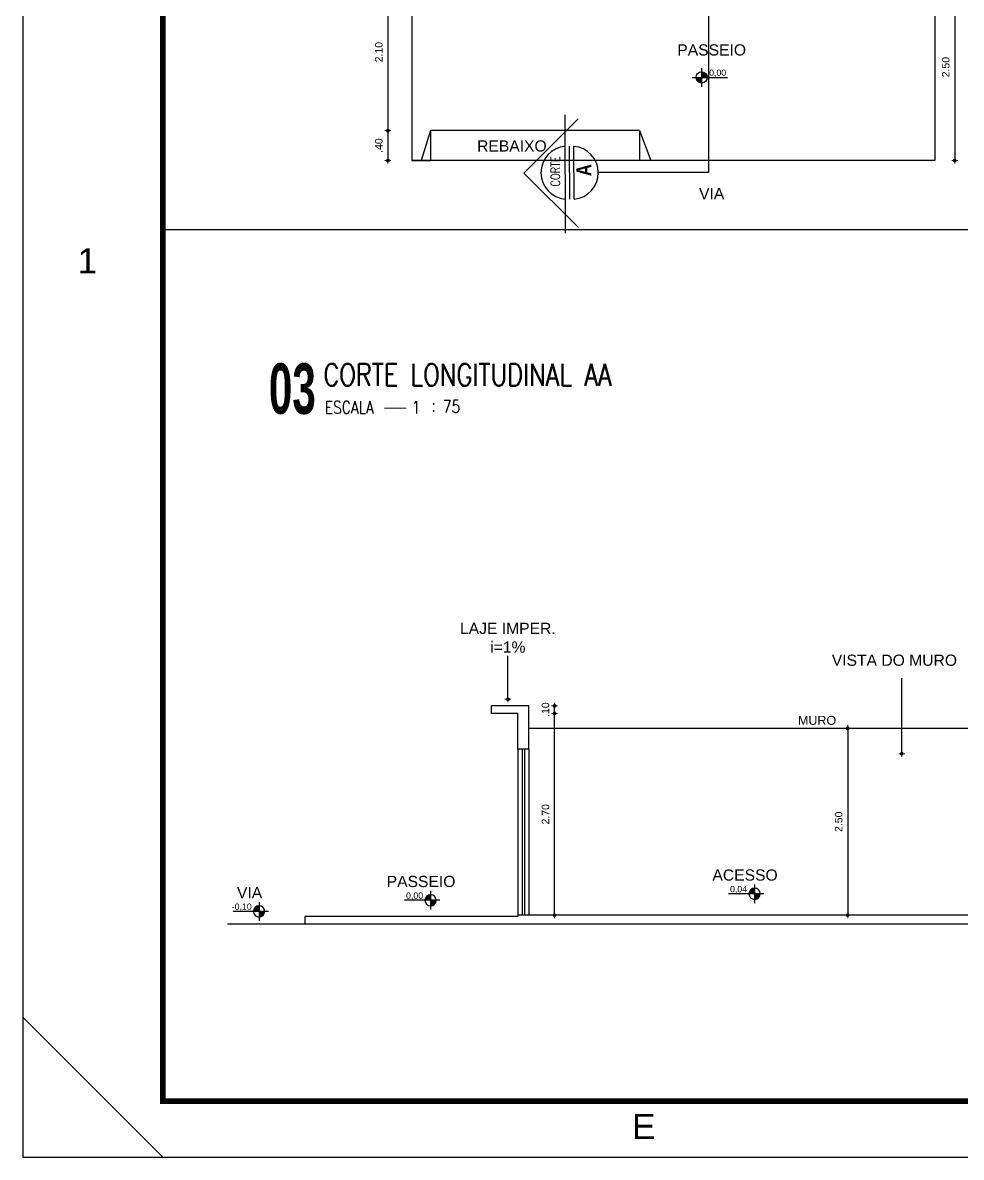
# Model space of a CAD drawing. Header units: millimetres. Extents: x 3724 to 8454, y 143 to 322.
# Drawn here: x 3724.05 to 3736.61, y 142.71 to 157.89 of the extents above; entities that cross this region are included whole.
import ezdxf
from ezdxf.enums import TextEntityAlignment as Align

# ---------------------------------------------------------------- set-up
doc = ezdxf.new("R2010")
doc.units = ezdxf.units.MM
doc.header["$LTSCALE"] = 20
doc.linetypes.add('DASHDOT2', pattern=[12.7, 6.35, -3.175, 0, -3.175])
for name, color, linetype in [('A-PEN-08', 8, 'Continuous'), ('A-PEN-B', 5, 'Continuous'), ('A-PEN-C', 4, 'Continuous'), ('A-PEN-G', 3, 'Continuous'), ('A-PEN-R', 1, 'Continuous'), ('E-TXT-G', 3, 'Continuous'), ('E-TXT-Y', 2, 'Continuous'), ('L-Cortes', 2, 'Continuous'), ('L-Texto', 30, 'Continuous'), ('NIVEIS', 1, 'Continuous'), ('P2', 1, 'Continuous')]:
    doc.layers.add(name, color=color, linetype=linetype)
doc.layers.add('COTAS', color=53, linetype='Continuous', lineweight=9)
doc.layers.add('E-TXT-W', color=7, linetype='Continuous', lineweight=20)
doc.styles.add('ARIAL', font='arial.ttf', dxfattribs={"height": 2})
doc.styles.add('CARIMBO_DADOS', font='arial.ttf', dxfattribs={"height": 0.1})
doc.styles.add('REG140', font='romans.shx', dxfattribs={"width": 0.8, "height": 0.35})
doc.styles.add('REG60', font='romans.shx', dxfattribs={"width": 0.8, "height": 0.15})
doc.styles.add('REG80', font='romans.shx', dxfattribs={"width": 0.8, "height": 0.1})
doc.styles.add('SANSSERIF2', font='sanssb__.ttf', dxfattribs={"width": 0.8})
doc.styles.get("Standard").update_dxf_attribs({"font": 'ARIALUNI.TTF', "height": 0.3})
doc.styles.add('T20', font='PORT2', dxfattribs={"height": 0.2})
doc.styles.add('TEXT', font='arial.ttf')
doc.dimstyles.new('COTAS_EXTERNAS', dxfattribs={"dimtxt": 0.1, "dimasz": 0.01, "dimexe": 0, "dimexo": 0, "dimgap": 0.07, "dimtad": 1, "dimzin": 5, "dimdsep": 46, "dimtxsty": 'CARIMBO_DADOS', "dimblk1": 'CIRCULOS', "dimblk2": 'CIRCULOS', "dimsah": 1, "dimcen": 0, "dimse1": 1, "dimse2": 1, "dimclrd": 8, "dimclre": 8, "dimclrt": 230, "dimadec": 0, "dimazin": 0, "dimtfac": 100, "dimtix": 1, "dimtmove": 2, "dimatfit": 3, "dimldrblk": 'CIRCULOS', "dimfxl": 1, "dimtolj": 1, "dimtzin": 5, "dimarcsym": 0})
doc.dimstyles.get("Standard").update_dxf_attribs({"dimtxt": 0.18, "dimasz": 0.18, "dimexe": 0.18, "dimexo": 0.0625, "dimgap": 0.09, "dimtad": 0, "dimtih": 1, "dimtoh": 1, "dimdec": 4, "dimzin": 0, "dimdsep": 46, "dimtxsty": 'Standard', "dimcen": 0.09, "dimadec": 0, "dimazin": 0, "dimtfac": 1, "dimtdec": 4, "dimtofl": 0, "dimtmove": 0, "dimatfit": 3, "dimfxl": 1, "dimtolj": 1, "dimtzin": 0, "dimarcsym": 0})

# ---------------------------------------------------------------- blocks, each defined once
blk = doc.blocks.new('CIRCULOS')
at = {"layer": 'COTAS'}
for p, q in [((-4, 0), (4, 0)), ((0, 4), (0, -4))]:
    blk.add_line(p, q, dxfattribs=at)
for radius in [2, 1]:
    blk.add_circle((0, 0), radius, dxfattribs=at)
blk = doc.blocks.new('*D152')
at = {"layer": 'A-PEN-08', "color": 8, "lineweight": -2, "ltscale": 0.05}
blk.add_line((3728.939, 158.532), (3728.939, 156.452), dxfattribs=at)
at = {"layer": 'Defpoints', "color": 0, "ltscale": 0.05}
for p in [(3729.409, 158.542), (3728.939, 156.442), (3729.509, 156.442)]:
    blk.add_point(p, dxfattribs=at)
at = {"layer": 'A-PEN-08', "color": 8, "lineweight": -2, "ltscale": 0.05, "xscale": 0.01, "yscale": 0.01, "zscale": 0.01}
for p, rotation in [((3728.939, 158.542), 90), ((3728.939, 156.442), 270)]:
    blk.add_blockref('CIRCULOS', p, dxfattribs=dict(at, rotation=rotation))
at = {"layer": 'A-PEN-08', "color": 230, "ltscale": 0.05, "insert": (3728.818, 157.492), "char_height": 0.1, "attachment_point": 5, "rotation": 90, "style": 'CARIMBO_DADOS'}
blk.add_mtext('\\A1;2.10', dxfattribs=at)
blk = doc.blocks.new('*D153')
at = {"layer": 'A-PEN-08', "color": 8, "lineweight": -2, "ltscale": 0.05}
blk.add_line((3728.939, 156.432), (3728.939, 156.052), dxfattribs=at)
at = {"layer": 'Defpoints', "color": 0, "ltscale": 0.05}
for p in [(3729.509, 156.442), (3728.939, 156.042), (3729.509, 156.042)]:
    blk.add_point(p, dxfattribs=at)
at = {"layer": 'A-PEN-08', "color": 8, "lineweight": -2, "ltscale": 0.05, "xscale": 0.01, "yscale": 0.01, "zscale": 0.01}
for p, rotation in [((3728.939, 156.442), 90), ((3728.939, 156.042), 270)]:
    blk.add_blockref('CIRCULOS', p, dxfattribs=dict(at, rotation=rotation))
at = {"layer": 'A-PEN-08', "color": 230, "ltscale": 0.05, "insert": (3728.818, 156.242), "char_height": 0.1, "attachment_point": 5, "rotation": 90, "style": 'CARIMBO_DADOS'}
blk.add_mtext('\\A1;.40', dxfattribs=at)
blk = doc.blocks.new('*D154')
at = {"layer": 'A-PEN-08', "color": 8, "lineweight": -2, "ltscale": 0.05}
blk.add_line((3736.527, 158.532), (3736.527, 156.052), dxfattribs=at)
at = {"layer": 'Defpoints', "color": 0, "ltscale": 0.05}
for p in [(3736.527, 158.542), (3734.07, 156.042), (3736.527, 156.042)]:
    blk.add_point(p, dxfattribs=at)
at = {"layer": 'A-PEN-08', "color": 8, "lineweight": -2, "ltscale": 0.05, "xscale": 0.01, "yscale": 0.01, "zscale": 0.01}
for p, rotation in [((3736.527, 158.542), 90), ((3736.527, 156.042), 270)]:
    blk.add_blockref('CIRCULOS', p, dxfattribs=dict(at, rotation=rotation))
at = {"layer": 'A-PEN-08', "color": 230, "ltscale": 0.05, "insert": (3736.406, 157.292), "char_height": 0.1, "attachment_point": 5, "rotation": 90, "style": 'CARIMBO_DADOS'}
blk.add_mtext('\\A1;2.50', dxfattribs=at)
blk = doc.blocks.new('cotas')
at = {"layer": 'L-Texto'}
h = blk.add_hatch(color=6, dxfattribs=at)
h.paths.add_polyline_path([(0.135, 0, 0.414214), (0, 0.135), (0, 0)])
h.paths.add_polyline_path([(0, 0), (-0.135, 0, 0.414214), (0, -0.135)])
for p, q in [((-0.223, 0), (0.621, 0)), ((0, 0.223), (0, -0.223))]:
    blk.add_line(p, q, dxfattribs=at)
blk.add_circle((0, 0), 0.135, dxfattribs=at)
at = {"layer": 'L-Texto', "color": 6, "style": 'T20'}
blk.add_attdef('COTA', (0.167, 0.038), '', height=0.15, dxfattribs=at)
blk = doc.blocks.new('IND_DES')
at = {"layer": 'E-TXT-W'}
blk.add_line((0.0269, -0.2428), (0.1984, -0.2428), dxfattribs=at)
at = {"layer": 'E-TXT-G', "style": 'REG80', "width": 0.8}
for s, p in [('ESCALA', (-0.4463, -0.2864)), ('1', (0.2426, -0.2864)), (':', (0.3988, -0.2706))]:
    blk.add_text(s, height=0.1, dxfattribs=at).set_placement(p)
blk.add_attdef('ESCALA', (0.4897, -0.2812), '', height=0.1, dxfattribs=at)
at = {"layer": 'E-TXT-W', "style": 'SANSSERIF2', "width": 0.6}
blk.add_attdef('00', text='', height=0.4, dxfattribs=at).set_placement((-0.7083, -0.2881), align=Align.CENTER)
at = {"layer": 'E-TXT-Y', "style": 'REG140', "width": 0.8}
for tag, p in [('PROJETO', (-0.4563, 0.1829)), ('DESENHO', (-0.4582, -0.0658))]:
    blk.add_attdef(tag, p, '', height=0.175, dxfattribs=at)
blk = doc.blocks.new('*D650')
at = {"layer": 'A-PEN-B', "color": 8, "lineweight": -2, "ltscale": 0.05}
blk.add_line((3731.17, 145.955), (3731.17, 148.635), dxfattribs=at)
at = {"layer": 'Defpoints', "color": 0, "ltscale": 0.05}
for p in [(3730.677, 148.645), (3731.17, 148.645), (3730.677, 145.945)]:
    blk.add_point(p, dxfattribs=at)
at = {"layer": 'A-PEN-B', "color": 8, "lineweight": -2, "ltscale": 0.05, "xscale": 0.01, "yscale": 0.01, "zscale": 0.01}
for p, rotation in [((3731.17, 148.645), 90), ((3731.17, 145.945), 270)]:
    blk.add_blockref('CIRCULOS', p, dxfattribs=dict(at, rotation=rotation))
at = {"layer": 'A-PEN-B', "color": 230, "ltscale": 0.05, "insert": (3731.049, 147.295), "char_height": 0.1, "attachment_point": 5, "rotation": 90, "style": 'CARIMBO_DADOS'}
blk.add_mtext('\\A1;2.70', dxfattribs=at)
blk = doc.blocks.new('*D651')
at = {"layer": 'A-PEN-B', "color": 8, "lineweight": -2, "ltscale": 0.05}
for p, q in [((3731.17, 148.755), (3731.17, 148.765)), ((3731.17, 148.645), (3731.17, 148.745)), ((3731.17, 148.635), (3731.17, 148.625))]:
    blk.add_line(p, q, dxfattribs=at)
at = {"layer": 'Defpoints', "color": 0, "ltscale": 0.05}
for p in [(3730.677, 148.645), (3730.827, 148.745), (3731.17, 148.745)]:
    blk.add_point(p, dxfattribs=at)
at = {"layer": 'A-PEN-B', "color": 8, "lineweight": -2, "ltscale": 0.05, "xscale": 0.01, "yscale": 0.01, "zscale": 0.01}
for p, rotation in [((3731.17, 148.745), 270), ((3731.17, 148.645), 90)]:
    blk.add_blockref('CIRCULOS', p, dxfattribs=dict(at, rotation=rotation))
at = {"layer": 'A-PEN-B', "color": 230, "ltscale": 0.05, "insert": (3731.049, 148.695), "char_height": 0.1, "attachment_point": 5, "rotation": 90, "style": 'CARIMBO_DADOS'}
blk.add_mtext('\\A1;.10', dxfattribs=at)
blk = doc.blocks.new('*D653')
at = {"layer": 'A-PEN-08', "color": 8, "lineweight": -2, "ltscale": 0.05}
blk.add_line((3735.094, 148.435), (3735.094, 145.955), dxfattribs=at)
at = {"layer": 'Defpoints', "color": 0, "ltscale": 0.05}
for p in [(3730.827, 148.445), (3730.827, 145.945), (3735.094, 145.945)]:
    blk.add_point(p, dxfattribs=at)
at = {"layer": 'A-PEN-08', "color": 8, "lineweight": -2, "ltscale": 0.05, "xscale": 0.01, "yscale": 0.01, "zscale": 0.01}
for p, rotation in [((3735.094, 148.445), 90), ((3735.094, 145.945), 270)]:
    blk.add_blockref('CIRCULOS', p, dxfattribs=dict(at, rotation=rotation))
at = {"layer": 'A-PEN-08', "color": 230, "ltscale": 0.05, "insert": (3734.973, 147.195), "char_height": 0.1, "attachment_point": 5, "rotation": 90, "style": 'CARIMBO_DADOS'}
blk.add_mtext('\\A1;2.50', dxfattribs=at)
blk = doc.blocks.new('PRANCHA')
at = {"color": 1}
blk.add_line((2.5, 0), (0, 2.5), dxfattribs=at)
blk.add_lwpolyline([(0, 0), (84.1, 0), (84.1, 59.4), (0, 59.4)], close=True, dxfattribs=at)
at = {"color": 4, "const_width": 0.1}
blk.add_lwpolyline([(2.5, 58.4), (83.1, 58.4), (83.1, 1), (2.5, 1)], close=True, dxfattribs=at)
at = {"color": 50, "linetype": 'Continuous', "style": 'ARIAL'}
for s, p in [('1', (1.154, 15.993)), ('E', (11.083, 0.55))]:
    blk.add_text(s, height=0.45, dxfattribs=at).set_placement(p, align=Align.MIDDLE)

msp = doc.modelspace()

# ---------------------------------------------------------------- linework, layer by layer
at = {"color": 6}
for p, q in [((3731.484, 156.601), (3730.76, 155.872)), ((3731.316, 155.071), (3731.31, 156.654)), ((3731.489, 155.148), (3730.76, 155.872))]:
    msp.add_line(p, q, dxfattribs=at)
for p, q in [((3731.373, 155.526), (3731.371, 156.232)), ((3731.432, 155.527), (3731.429, 156.232))]:
    msp.add_line(p, q)
for centre, start, end in [((3731.342, 155.879), 94.9912, 265.4309), ((3731.401, 155.879), 274.9912, 85.4309)]:
    msp.add_arc(centre, 0.354, start, end)
at = {"layer": 'A-PEN-08', "ltscale": 0.05}
msp.add_line((3730.827, 148.445), (3737.677, 148.445), dxfattribs=at)
at = {"layer": 'A-PEN-B', "ltscale": 0.05}
for p, q in [((3730.827, 148.745), (3730.327, 148.745)), ((3730.327, 148.645), (3730.327, 148.745)), ((3730.677, 148.645), (3730.327, 148.645)), ((3730.677, 148.165), (3730.677, 148.645)), ((3730.827, 148.165), (3730.827, 148.745)), ((3730.827, 148.165), (3730.827, 148.745)), ((3730.827, 148.165), (3730.827, 148.565)), ((3730.827, 148.165), (3730.827, 148.565)), ((3730.677, 148.165), (3730.677, 148.465)), ((3730.827, 148.165), (3730.677, 148.165)), ((3730.827, 148.165), (3730.677, 148.165))]:
    msp.add_line(p, q, dxfattribs=at)
at = {"layer": 'A-PEN-C', "ltscale": 0.05}
for p, q in [((3729.259, 158.542), (3729.259, 156.042)), ((3729.259, 158.542), (3729.259, 156.042)), ((3736.259, 158.542), (3736.259, 156.042)), ((3736.259, 158.542), (3736.259, 156.042)), ((3729.509, 156.442), (3729.384, 156.042)), ((3732.309, 156.442), (3729.509, 156.442)), ((3729.509, 156.442), (3729.509, 156.042)), ((3732.309, 156.442), (3732.309, 156.042)), ((3732.309, 156.442), (3732.459, 156.042)), ((3736.259, 156.042), (3729.259, 156.042)), ((3736.259, 156.042), (3729.259, 156.042)), ((3729.259, 156.042), (3729.509, 156.042))]:
    msp.add_line(p, q, dxfattribs=at)
at = {"layer": 'A-PEN-G', "ltscale": 0.05}
for p, q in [((3730.677, 148.165), (3730.677, 145.945)), ((3730.677, 148.165), (3730.677, 145.945)), ((3730.737, 148.165), (3730.737, 145.945)), ((3730.737, 148.165), (3730.737, 145.945)), ((3730.767, 148.165), (3730.767, 145.945)), ((3730.767, 148.165), (3730.767, 145.945)), ((3730.827, 148.165), (3730.827, 145.945)), ((3730.827, 148.165), (3730.827, 145.945))]:
    msp.add_line(p, q, dxfattribs=at)
at = {"layer": 'A-PEN-R', "linetype": 'DASHDOT2', "ltscale": 0.3}
for p, q in [((3733.23, 184.893), (3733.23, 155.88)), ((3733.23, 155.88), (3731.755, 155.88))]:
    msp.add_line(p, q, dxfattribs=at)
at = {"layer": 'A-PEN-R', "ltscale": 0.3}
for p, q in [((3730.677, 145.925), (3727.827, 145.925)), ((3727.827, 145.925), (3727.827, 145.825)), ((3727.827, 145.925), (3727.827, 145.825)), ((3730.677, 145.925), (3727.827, 145.925)), ((3727.827, 145.925), (3727.827, 145.825)), ((3727.827, 145.925), (3727.827, 145.825)), ((3737.077, 145.945), (3730.677, 145.945)), ((3730.677, 145.945), (3730.677, 145.925)), ((3737.077, 145.945), (3730.677, 145.945)), ((3730.677, 145.945), (3730.677, 145.925)), ((3727.827, 145.825), (3726.79, 145.825)), ((3727.827, 145.825), (3726.79, 145.825)), ((3755.327, 145.825), (3727.827, 145.825)), ((3755.327, 145.825), (3727.827, 145.825))]:
    msp.add_line(p, q, dxfattribs=at)
at = {"layer": 'P2'}
msp.add_line((3773.251, 155.113), (3725.926, 155.113), dxfattribs=at)

# ---------------------------------------------------------------- block references
at = {"xscale": 0.75, "yscale": 0.75, "zscale": 0.75}
msp.add_blockref('PRANCHA', (3724.051, 142.705), dxfattribs=at)
ref = msp.add_blockref('IND_DES', (3728.849, 153.139), dxfattribs=dict(xscale=1.687496000000465, yscale=1.68749600000001, zscale=1.68749600000001))
ref.add_attrib('00', '03', dxfattribs={"layer": 'E-TXT-W', "height": 0.675, "style": 'SANSSERIF2', "width": 0.6}).set_placement((3727.66, 152.653), align=Align.CENTER)
ref.add_attrib('DESENHO', 'CORTE LONGITUDINAL AA', (3728.076, 153.028), dxfattribs={"layer": 'E-TXT-Y', "height": 0.29531, "style": 'REG140', "width": 0.8})
ref.add_attrib('ESCALA', '75', (3729.676, 152.665), dxfattribs={"layer": 'E-TXT-G', "height": 0.1688, "style": 'REG80', "width": 0.8})
ref = msp.add_blockref('IND_DES', (3728.849, 153.139), dxfattribs=dict(xscale=1.687496000000465, yscale=1.68749600000001, zscale=1.68749600000001))
ref.add_attrib('00', '03', dxfattribs={"layer": 'E-TXT-W', "height": 0.675, "style": 'SANSSERIF2', "width": 0.6}).set_placement((3727.66, 152.653), align=Align.CENTER)
ref.add_attrib('DESENHO', 'CORTE LONGITUDINAL AA', (3728.076, 153.028), dxfattribs={"layer": 'E-TXT-Y', "height": 0.29531, "style": 'REG140', "width": 0.8})
ref.add_attrib('ESCALA', '75', (3729.676, 152.665), dxfattribs={"layer": 'E-TXT-G', "height": 0.1688, "style": 'REG80', "width": 0.8})
at = {"layer": 'NIVEIS', "color": 1}
ref = msp.add_blockref('cotas', (3733.139, 157.154), dxfattribs=dict(at, xscale=0.5599999999976717, yscale=0.5599999999994907, zscale=0.5599999999994907))
ref.add_attrib('COTA', '0,00', (3733.239, 157.175), dxfattribs={"color": 1, "height": 0.084, "style": 'TEXT'})
ref = msp.add_blockref('cotas', (3733.847, 146.231), dxfattribs=dict(at, xscale=-0.5599999999976717, yscale=0.5599999999976717, zscale=0.5599999999976717))
ref.add_attrib('COTA', '0,04', (3733.519, 146.252), dxfattribs={"color": 1, "height": 0.084, "style": 'TEXT'})
ref = msp.add_blockref('cotas', (3733.847, 146.231), dxfattribs=dict(at, xscale=-0.5599999999976717, yscale=0.5599999999976717, zscale=0.5599999999976717))
ref.add_attrib('COTA', '0,04', (3733.519, 146.252), dxfattribs={"color": 1, "height": 0.084, "style": 'TEXT'})
ref = msp.add_blockref('cotas', (3729.51, 146.145), dxfattribs=dict(at, xscale=-0.5599999999976717, yscale=0.5599999999976717, zscale=0.5599999999976717))
ref.add_attrib('COTA', '0,00', (3729.182, 146.165), dxfattribs={"color": 1, "height": 0.084, "style": 'TEXT'})
ref = msp.add_blockref('cotas', (3729.51, 146.145), dxfattribs=dict(at, xscale=-0.5599999999976717, yscale=0.5599999999976717, zscale=0.5599999999976717))
ref.add_attrib('COTA', '0,00', (3729.182, 146.165), dxfattribs={"color": 1, "height": 0.084, "style": 'TEXT'})
ref = msp.add_blockref('cotas', (3727.215, 145.996), dxfattribs=dict(at, xscale=-0.5599999999976717, yscale=0.5599999999976717, zscale=0.5599999999976717))
ref.add_attrib('COTA', '-0,10', (3726.849, 146.017), dxfattribs={"color": 1, "height": 0.084, "style": 'TEXT'})
ref = msp.add_blockref('cotas', (3727.215, 145.996), dxfattribs=dict(at, xscale=-0.5599999999976717, yscale=0.5599999999976717, zscale=0.5599999999976717))
ref.add_attrib('COTA', '-0,10', (3726.849, 146.017), dxfattribs={"color": 1, "height": 0.084, "style": 'TEXT'})

# ---------------------------------------------------------------- texts
at = {"color": 230, "attachment_point": 5, "style": 'CARIMBO_DADOS'}
for s, insert, char_height in [('PASSEIO', (3733.273, 157.521), 0.15), ('REBAIXO', (3730.599, 156.236), 0.15), ('VIA', (3733.273, 155.599), 0.15), ('LAJE IMPER.\\Pi=1%', (3730.545, 149.657), 0.15), ('LAJE IMPER.\\Pi=1%', (3730.545, 149.657), 0.15), ('VISTA DO MURO', (3735.719, 149.355), 0.15), ('VISTA DO MURO', (3735.719, 149.355), 0.15), ('MURO', (3734.684, 148.551), 0.12), ('ACESSO', (3733.72, 146.481), 0.15), ('ACESSO', (3733.72, 146.481), 0.15), ('PASSEIO', (3729.383, 146.395), 0.15), ('PASSEIO', (3729.383, 146.395), 0.15), ('VIA', (3727.088, 146.246), 0.15), ('VIA', (3727.088, 146.246), 0.15)]:
    msp.add_mtext(s, dxfattribs=dict(at, insert=insert, char_height=char_height))
at = {"layer": 'L-Cortes', "color": 7, "width": 0.8}
for s, height, style, p in [('CORTE', 0.12, 'REG60', (3731.241, 155.694)), ('A', 0.2, 'SANSSERIF2', (3731.661, 155.833))]:
    msp.add_text(s, height=height, rotation=90.211, dxfattribs=dict(at, style=style)).set_placement(p)

# ---------------------------------------------------------------- dimensions: what is measured, and where the dimension line sits
at = {"layer": 'A-PEN-08', "ltscale": 0.05}
for base, p1, p2, angle, dimstyle, override, picture, middle in [((3728.939, 156.442), (3729.409, 158.542), (3729.509, 156.442), 270, 'COTAS_EXTERNAS', {"dimfxl": 0, "dimfxlon": 1, "dimarcsym": 1}, '*D152', (3728.818, 157.492)), ((3736.527, 156.042), (3736.527, 158.542), (3734.07, 156.042), 270, 'COTAS_EXTERNAS', {"dimfxl": 0, "dimfxlon": 1, "dimarcsym": 1}, '*D154', (3736.406, 157.292)), ((3728.939, 156.042), (3729.509, 156.442), (3729.509, 156.042), 270, 'COTAS_EXTERNAS', {"dimfxl": 0, "dimfxlon": 1, "dimarcsym": 1}, '*D153', (3728.818, 156.242)), ((3735.094, 145.945), (3730.827, 148.445), (3730.827, 145.945), 90, 'Standard', {"dimtxt": 0.1, "dimasz": 0.01, "dimexe": 0, "dimexo": 0, "dimgap": 0.07, "dimtad": 1, "dimtih": 0, "dimtoh": 0, "dimdec": 2, "dimzin": 5, "dimtxsty": 'CARIMBO_DADOS', "dimblk1": 'CIRCULOS', "dimblk2": 'CIRCULOS', "dimsah": 1, "dimcen": 0, "dimse1": 1, "dimse2": 1, "dimclrd": 8, "dimclre": 8, "dimclrt": 230, "dimtfac": 100, "dimtdec": 2, "dimtix": 1, "dimtofl": 1, "dimtmove": 2, "dimldrblk": 'CIRCULOS', "dimtzin": 5}, '*D653', (3734.973, 147.195))]:
    dim = msp.add_linear_dim(base=base, p1=p1, p2=p2, angle=angle, dimstyle=dimstyle, override=override, dxfattribs=at)
    dim.commit()
    dim.dimension.update_dxf_attribs({"geometry": picture, "text_midpoint": middle})
at = {"layer": 'A-PEN-B', "ltscale": 0.05}
for base, p1, p2, picture, middle in [((3731.17, 148.745), (3730.677, 148.645), (3730.827, 148.745), '*D651', (3731.049, 148.695)), ((3731.17, 148.645), (3730.677, 145.945), (3730.677, 148.645), '*D650', (3731.049, 147.295))]:
    dim = msp.add_linear_dim(base=base, p1=p1, p2=p2, angle=90, dimstyle='Standard', override={"dimtxt": 0.1, "dimasz": 0.01, "dimexe": 0, "dimexo": 0, "dimgap": 0.07, "dimtad": 1, "dimtih": 0, "dimtoh": 0, "dimdec": 2, "dimzin": 5, "dimtxsty": 'CARIMBO_DADOS', "dimblk1": 'CIRCULOS', "dimblk2": 'CIRCULOS', "dimsah": 1, "dimcen": 0, "dimse1": 1, "dimse2": 1, "dimclrd": 8, "dimclre": 8, "dimclrt": 230, "dimtfac": 100, "dimtdec": 2, "dimtix": 1, "dimtofl": 1, "dimtmove": 2, "dimldrblk": 'CIRCULOS', "dimtzin": 5}, dxfattribs=at)
    dim.commit()
    dim.dimension.update_dxf_attribs({"geometry": picture, "text_midpoint": middle})

# ---------------------------------------------------------------- leaders
at = {"layer": 'A-PEN-08', "ltscale": 0.05}
for points in [[(3730.546, 148.834), (3730.546, 149.416)], [(3730.546, 148.834), (3730.546, 149.416)], [(3735.818, 148.104), (3735.818, 149.114)], [(3735.818, 148.104), (3735.818, 149.114)]]:
    msp.add_leader(points, dimstyle='COTAS_EXTERNAS', override={"dimgap": 0.07, "dimtad": 0, "dimfxl": 0, "dimfxlon": 1, "dimarcsym": 1}, dxfattribs=at)

doc.saveas('drawing.dxf')
